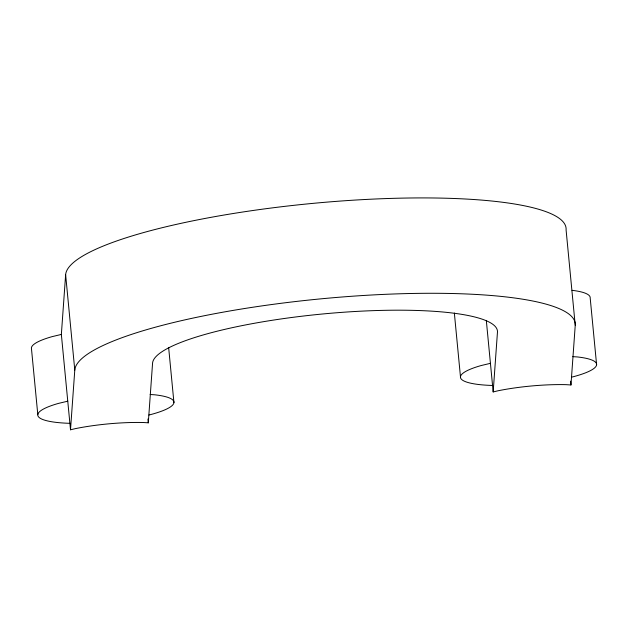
<?xml version="1.0" encoding="UTF-8"?>
<svg xmlns="http://www.w3.org/2000/svg" width="628" height="628" viewBox="0 0 628 628"><rect width="100%" height="100%" fill="white"/><g stroke="black" fill="none" stroke-linecap="round" stroke-linejoin="round"><path stroke-width="0.94" d="M493.176 391.935L497.455 332.243A173.226 33.779 -5.5 0 0 327.463 313.537A173.226 33.779 -5.5 0 0 152.573 363.133L148.294 422.825L143.482 422.518A68.366 13.329 -5.5 0 0 75.423 428.618L70.509 429.788L61.356 334.434L65.634 274.742A251.357 49.015 -5.5 0 1 319.409 202.773A251.357 49.015 -5.5 0 1 566.087 229.919L575.24 325.28L570.962 384.972L566.158 384.666A68.366 13.329 -5.5 0 0 498.09 390.765L493.176 391.935L486.347 320.767M70.509 429.788L74.787 370.096L65.634 274.742M61.356 334.434L52.014 336.663A68.366 13.329 -5.5 0 0 31.4 347.983L37.813 414.731M67.761 401.182L58.428 403.411A68.366 13.329 -5.5 0 0 69.998 423.327M490.429 363.329L481.095 365.559A68.366 13.329 -5.5 0 0 492.666 385.474M572.783 356.649L577.352 356.94A68.366 13.329 -5.5 0 1 571.559 377.185M150.116 394.502L154.676 394.792A68.366 13.329 -5.5 0 1 148.891 415.037M596.6 364.687L590.187 297.939A68.366 13.329 -5.5 0 0 572.045 290.317M570.593 381.157L570.962 384.972M454.35 313.027L460.481 376.879M168.634 347.402L173.932 402.54M147.925 419.009L148.294 422.825M74.787 370.096A251.357 49.015 -5.5 0 1 328.57 298.135A251.357 49.015 -5.5 0 1 575.24 325.28"/></g></svg>
